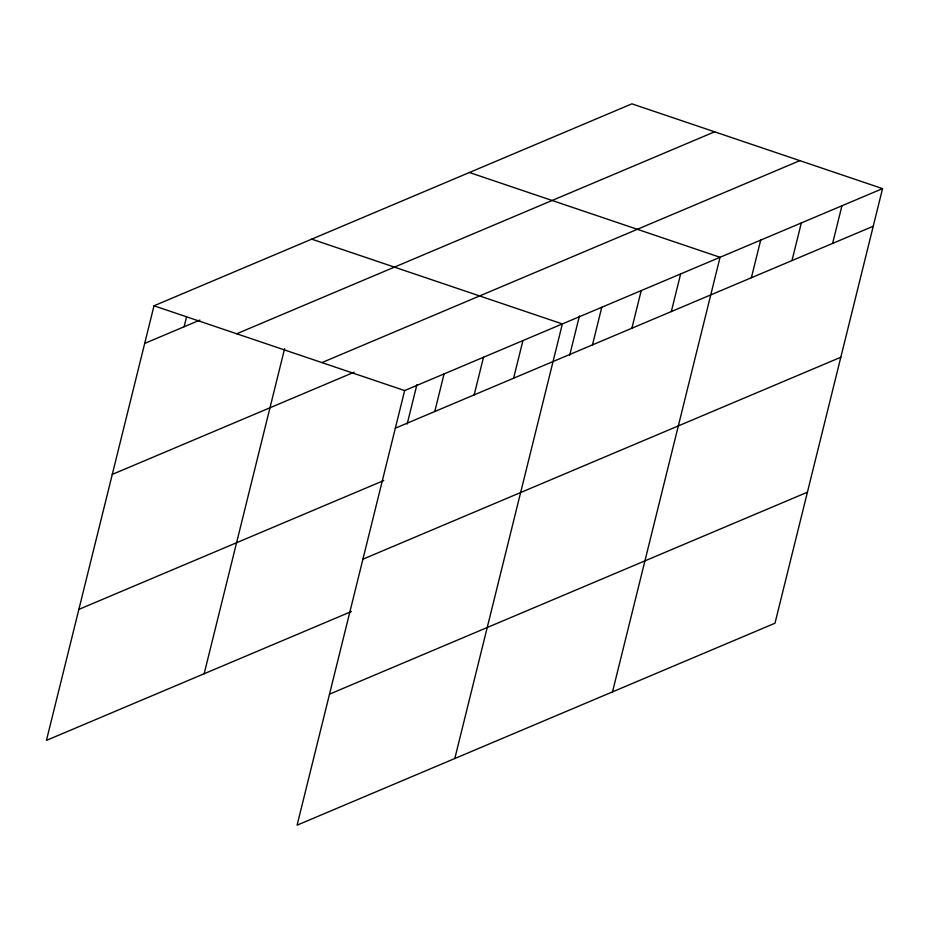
<?xml version="1.0" encoding="UTF-8"?>
<svg xmlns="http://www.w3.org/2000/svg" width="929" height="929" viewBox="0 0 929 929"><rect width="100%" height="100%" fill="white"/><g stroke="black" fill="none" stroke-linecap="round" stroke-linejoin="round"><path stroke-width="1.39" d="M882.55 188.622L404.649 390.575L297.094 825.161L774.995 623.208L882.55 188.622L631.906 103.839L154.005 305.792L46.45 740.378L351.359 611.537M184.116 326.753L186.532 316.998M204.159 673.734L284.622 348.607M407.157 424.077L416.9 384.711M434.76 411.535L444.074 373.911M474.185 394.871L483.498 357.247M513.621 378.208L522.922 340.583M454.804 758.517L562.359 323.931L311.714 239.148M569.651 355.412L579.394 316.046M592.47 344.891L601.783 307.267M631.894 328.227L641.207 290.603M671.319 311.563L680.632 273.939M612.513 691.873L720.056 257.287L469.424 172.504M751.375 277.736L760.688 240.112M791.996 260.573L801.309 222.948M832.616 243.41L841.929 205.785M144.692 343.405L199.886 320.087M236.709 333.766L714.622 131.813M321.933 362.589L799.834 160.636M112.27 474.405L354.088 372.227M395.336 428.188L873.237 226.246M78.872 609.378L383.77 480.537M362.914 559.188L840.815 357.247M329.516 694.16L807.417 492.207M154.005 305.792L404.649 390.575"/></g></svg>
